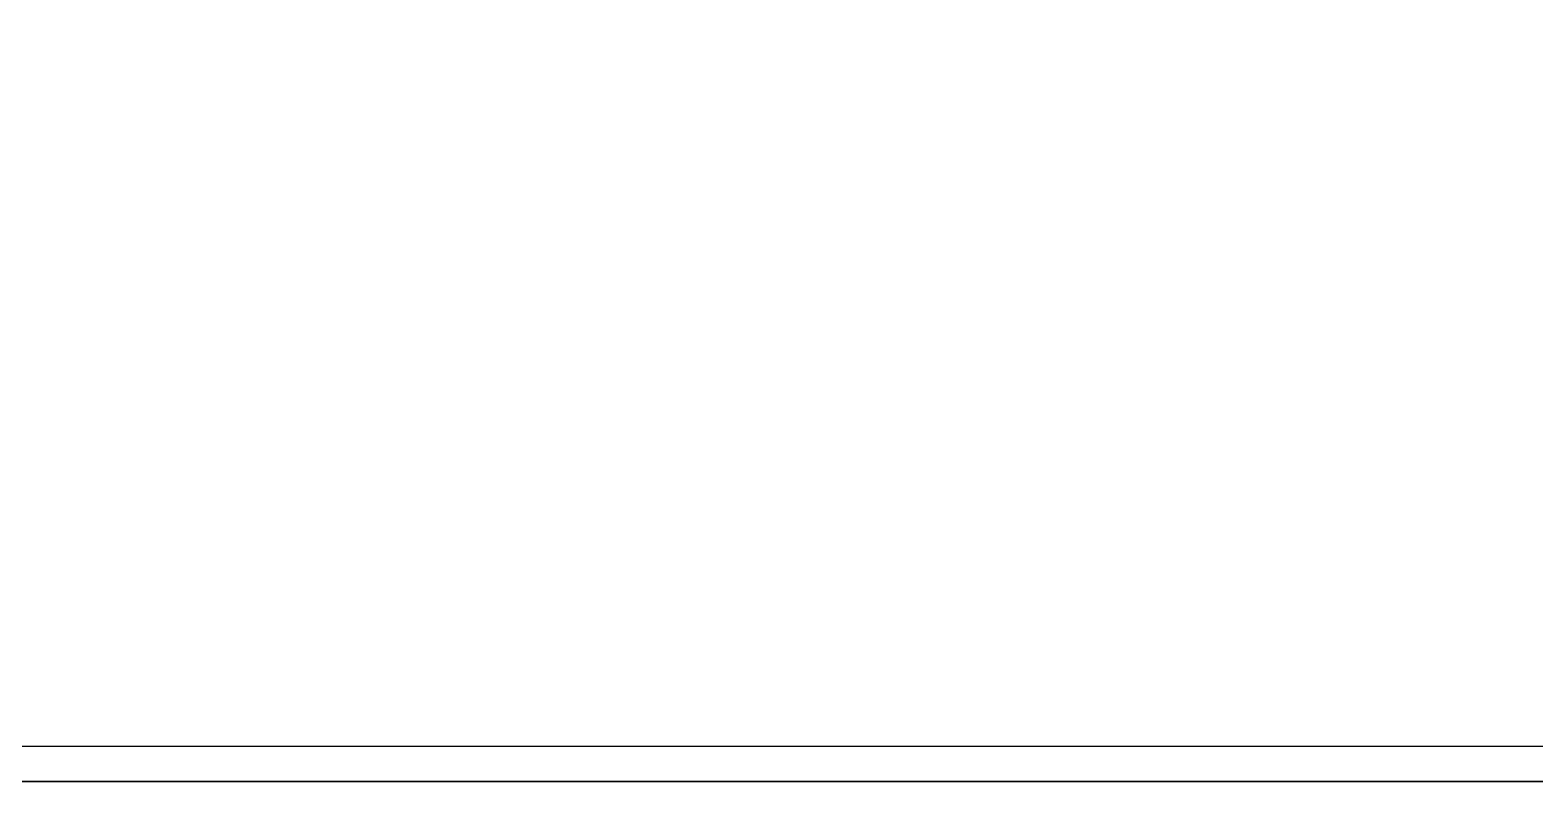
# Model space of a CAD drawing. Header units: millimetres. Extents: x 195897 to 285417, y -229751 to -116129.
# Drawn here: x 197792 to 199934, y -225053 to -223958 of the extents above; entities that cross this region are included whole.
import ezdxf

# ---------------------------------------------------------------- set-up
doc = ezdxf.new("R2010")
doc.units = ezdxf.units.MM
doc.layers.add('Kucni_broj', color=2, linetype='Continuous', plot=False)
doc.layers.add('SAST_Linija sastavnice', color=255, linetype='Continuous', plot=False)

msp = doc.modelspace()

# ---------------------------------------------------------------- linework, layer by layer
at = {"layer": 'Kucni_broj'}
for points in [[(195897, -220827.8), (201837, -220827.8), (201837, -225027.8), (195897, -225027.8)], [(195897, -225027.8), (201837, -225027.8), (201837, -220827.8), (195897, -220827.8)], [(195897, -225027.8), (201837, -225027.8), (201837, -229227.8), (195897, -229227.8)], [(195897, -229227.8), (201837, -229227.8), (201837, -225027.8), (195897, -225027.8)]]:
    msp.add_lwpolyline(points, close=True, dxfattribs=at)
at = {"layer": 'SAST_Linija sastavnice'}
msp.add_lwpolyline([(196149, -224977.8), (201787, -224977.8), (201787, -220877.8), (196149, -220877.8)], close=True, dxfattribs=at)

doc.saveas('drawing.dxf')
